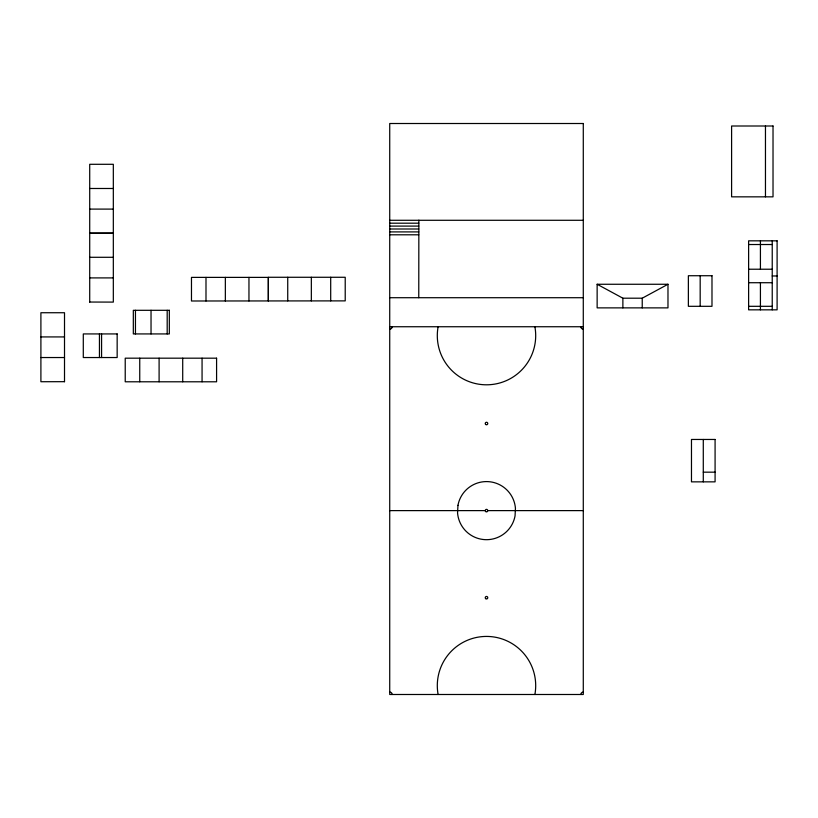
<?xml version="1.0" encoding="UTF-8"?>
<svg xmlns="http://www.w3.org/2000/svg" width="818" height="818" viewBox="0 0 818 818"><rect width="100%" height="100%" fill="white"/><g stroke="black" fill="none" stroke-linecap="round" stroke-linejoin="round"><path stroke-width="1.23" d="M392.149 326.74L392.067 327.353A2.423 2.423 0 0 1 389.746 329.163M597.14 284.265L622.876 298.202L642.232 298.202L667.979 284.265L667.979 307.875L597.14 307.875L597.14 284.265L667.979 284.265M389.726 692.079L389.787 692.069A2.423 2.423 0 0 1 392.078 693.92L392.139 694.492M89.714 188.488L113.324 188.488M89.714 209.101L113.324 209.101M418.857 220.185L418.765 297.711M389.726 220.287L583.285 220.287M389.726 223.191L418.765 223.191M389.726 226.095L418.765 226.095M389.726 228.999L418.765 228.999M389.726 231.903L418.765 231.903M89.714 233.099L113.324 233.099M89.714 233.294L113.324 233.242M389.726 234.797L418.765 234.797M748.623 244.521L772.233 244.521M89.714 257.292L113.324 257.292M748.623 269.224L772.233 269.224M772.233 275.973L777.069 275.973M89.714 277.905L113.324 277.905M748.623 282.721L772.233 282.721M389.726 297.711L583.285 297.711M89.714 302.046L113.324 302.098L113.324 164.295L89.714 164.295L89.714 302.098M748.623 306.31L772.233 306.31M389.726 326.74L583.285 326.74M40.9 336.924L64.51 336.924M40.9 357.538L64.51 357.538M64.51 381.679L40.9 381.73L40.9 312.732L64.51 312.732L64.51 381.73M703.286 472.17L715.085 472.17M389.726 510.616L485.248 510.616M487.763 510.616L583.285 510.616M772.233 240.829L772.233 309.838M765.464 126.003L765.464 196.841M760.423 240.829L760.423 269.224M760.423 282.721L760.423 309.838M703.286 439.46L703.286 481.853M700.177 275.727L700.177 306.31M642.232 298.202L642.232 307.875M622.876 298.202L622.876 307.875M330.697 277.271L330.697 300.881M311.341 277.271L311.341 300.881M287.731 277.271L287.731 300.881M268.376 300.881L268.376 277.271L345.216 277.271L345.216 300.881L191.473 300.993L191.473 277.384L268.314 277.384L268.314 300.993M248.958 277.384L248.958 300.993M225.349 277.384L225.349 300.993M205.993 277.384L205.993 300.993M202.066 358.182L202.066 381.791M182.711 358.182L182.711 381.791M167.189 310.308L167.189 333.928M159.101 358.182L159.101 381.791M151.033 310.308L151.033 333.928M139.745 358.182L139.745 381.791M135.451 310.308L135.451 333.928M101.575 333.928L101.575 357.538M99.448 333.928L99.448 357.538M580.862 694.492A2.423 2.423 0 0 1 583.285 692.069M583.285 329.163A2.423 2.423 0 0 1 580.862 326.74M438.111 694.492A49.192 49.192 0 0 1 486.505 636.424A49.192 49.192 0 0 1 534.89 694.492M534.89 326.74A49.192 49.192 0 0 1 486.505 384.808A49.192 49.192 0 0 1 438.111 326.74M457.957 505.34L457.559 512.906A29.029 29.029 0 0 0 515.054 515.892L515.442 508.326A29.029 29.029 0 0 0 457.957 505.34M583.285 123.508L389.726 123.508L389.726 694.492L583.285 694.492L583.285 123.508M773.02 126.003L731.599 126.003L731.599 196.841L773.02 196.841L773.02 126.003M777.1 240.829L748.623 240.829L748.623 309.838L777.1 309.838L777.1 240.829M711.987 275.727L688.367 275.727L688.367 306.31L711.987 306.31L711.987 275.727M169.326 310.308L133.324 310.308L133.324 333.928L169.326 333.928L169.326 310.308M117.158 333.928L83.293 333.928L83.293 357.538L117.158 357.538L117.158 333.928M216.586 358.182L125.226 358.182L125.226 381.791L216.586 381.791L216.586 358.182M715.085 439.46L691.476 439.46L691.476 481.853L715.085 481.853L715.085 439.46M485.616 511.506A1.258 1.258 0 0 0 487.722 510.943A1.258 1.258 0 0 0 486.178 509.399A1.258 1.258 0 0 0 485.616 511.506M485.616 598.602A1.258 1.258 0 0 0 487.722 598.04A1.258 1.258 0 0 0 486.178 596.496A1.258 1.258 0 0 0 485.616 598.602M485.616 424.409A1.258 1.258 0 0 0 487.722 423.847A1.258 1.258 0 0 0 486.178 422.303A1.258 1.258 0 0 0 485.616 424.409"/></g></svg>
